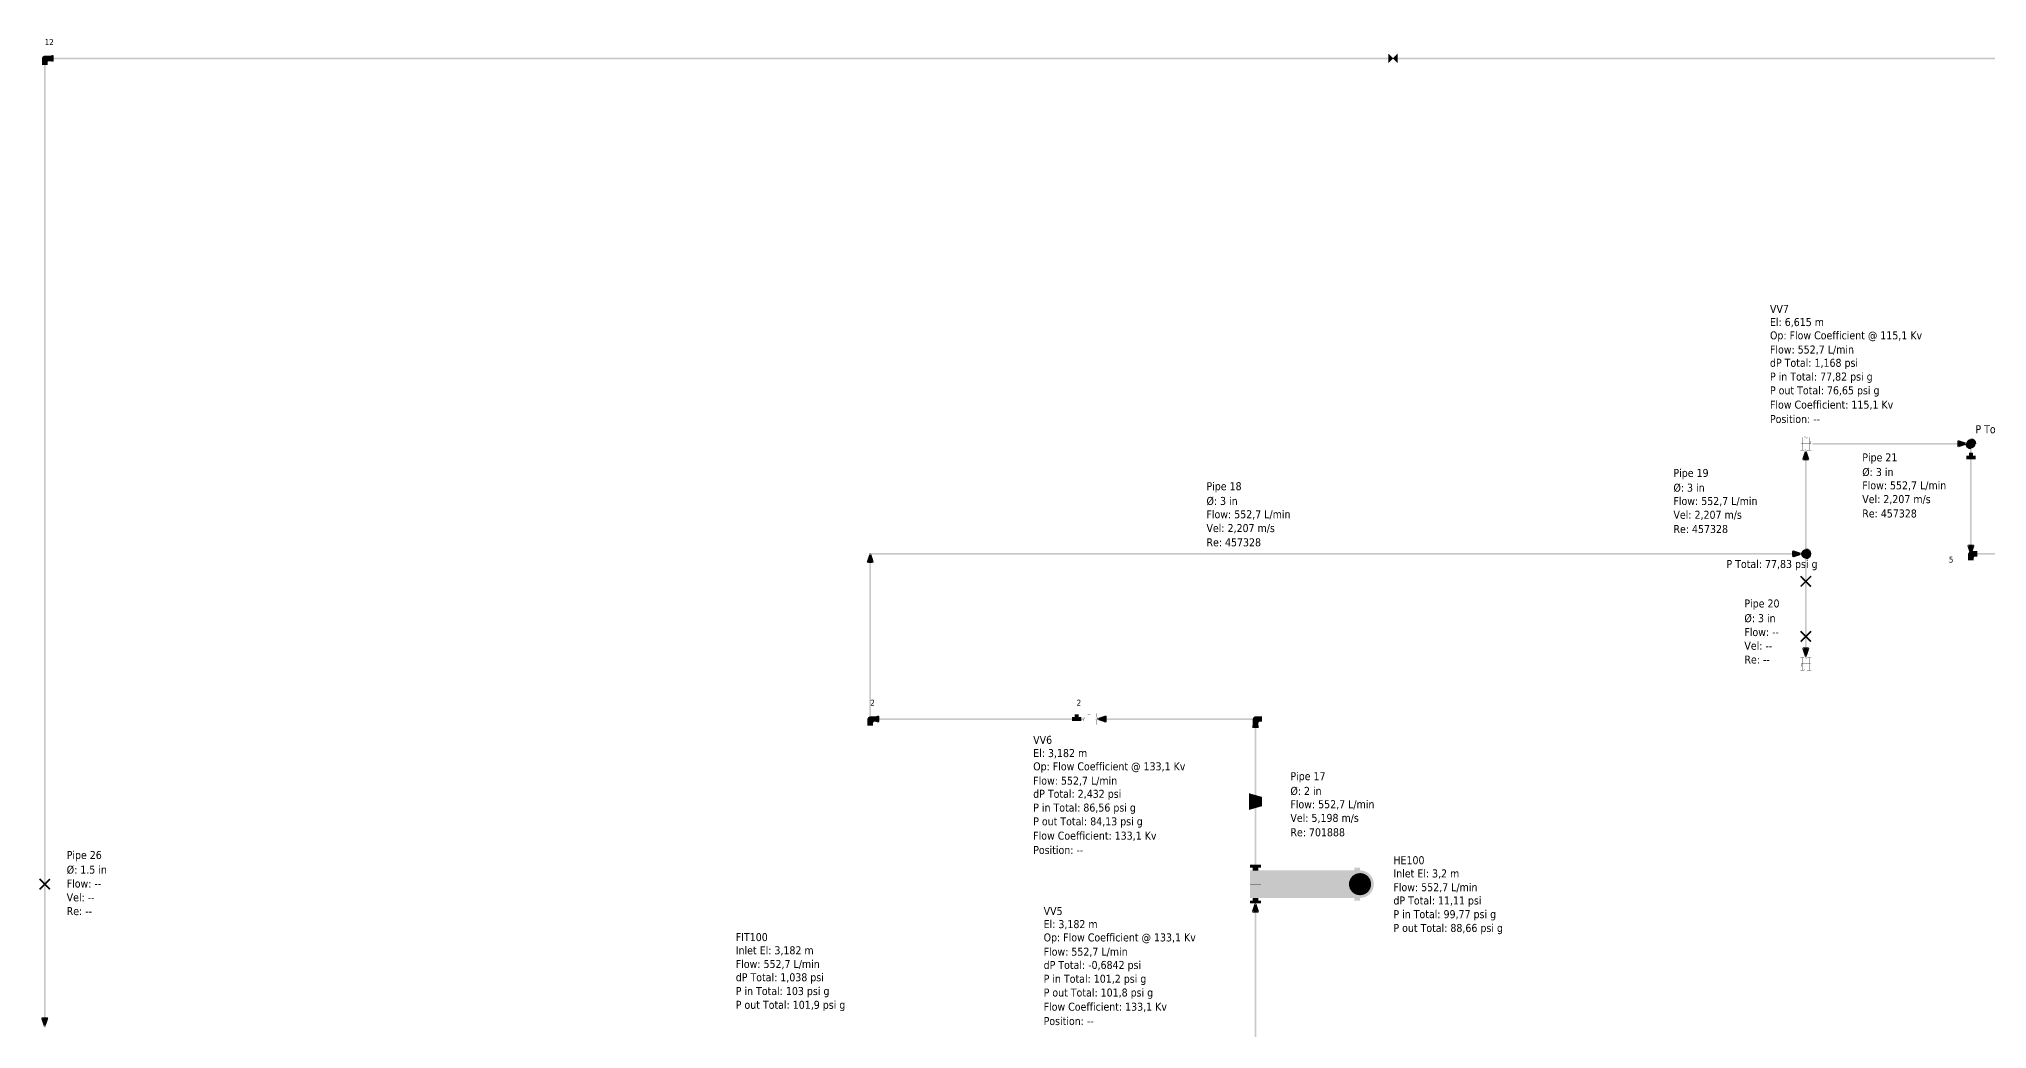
# Model space of a CAD drawing. Header units: inches. Extents: x 0.44 to 8.19, y 2.8 to 6.21.
# Drawn here: x 0.606 to 2.586, y 4.646 to 5.652 of the extents above; entities that cross this region are included whole.
import ezdxf

# ---------------------------------------------------------------- set-up
doc = ezdxf.new("R2010")
doc.units = ezdxf.units.IN
doc.header["$MEASUREMENT"] = 0
for name, color, linetype in [('PDF2_Geometry', 7, 'Continuous'), ('PDF2_Solid Fills', 7, 'Continuous'), ('PDF2_Text', 7, 'Continuous')]:
    doc.layers.add(name, color=color, linetype=linetype)
doc.styles.add('PDF Tahoma', font='tahoma.ttf')

msp = doc.modelspace()

# ---------------------------------------------------------------- hatches: boundary and pattern name
at = {"layer": 'PDF2_Solid Fills', "true_color": 0x808080, "transparency": 33554687}
h = msp.add_hatch(color=8, dxfattribs=at)
h.paths.add_polyline_path([(0.6091, 5.6255), (0.6091, 5.6321), (0.61, 5.634), (0.6101, 5.634), (0.6119, 5.6349), (0.6185, 5.6349), (0.6186, 5.6348), (0.6186, 5.6292), (0.6185, 5.6292), (0.6157, 5.6292), (0.6157, 5.6292), (0.6158, 5.6292), (0.6148, 5.6282), (0.6148, 5.6283), (0.6149, 5.6283), (0.6149, 5.6255), (0.6148, 5.6254), (0.6092, 5.6254)], flags=0)
h.paths.add_polyline_path([(0.6092, 5.6256), (0.6148, 5.6256), (0.6148, 5.6255), (0.6147, 5.6255), (0.6147, 5.6284), (0.6157, 5.6293), (0.6185, 5.6293), (0.6185, 5.6292), (0.6184, 5.6292), (0.6184, 5.6348), (0.6185, 5.6348), (0.6185, 5.6348), (0.612, 5.6348), (0.612, 5.6348), (0.612, 5.6348), (0.6101, 5.6338), (0.6101, 5.6339), (0.6102, 5.6338), (0.6093, 5.632), (0.6092, 5.6321), (0.6093, 5.6321), (0.6093, 5.6255), (0.6092, 5.6255)], flags=0)
at = {"layer": 'PDF2_Solid Fills', "true_color": 0xc0c0c0, "transparency": 33554687}
for points in [[(0.6092, 5.6255), (0.6092, 5.6321), (0.6101, 5.6339), (0.612, 5.6348), (0.6185, 5.6348), (0.6185, 5.6292), (0.6157, 5.6292), (0.6148, 5.6283), (0.6148, 5.6255)], [(1.9777, 5.6274), (1.9777, 5.6367), (1.987, 5.6274), (1.987, 5.6367)], [(2.5649, 5.2247), (2.5649, 5.2284), (2.5678, 5.2284), (2.5678, 5.2312), (2.5715, 5.2312), (2.5715, 5.2284), (2.5743, 5.2284), (2.5743, 5.2247)], [(2.5668, 5.1221), (2.5668, 5.1286), (2.5678, 5.1305), (2.5696, 5.1315), (2.5761, 5.1315), (2.5761, 5.1258), (2.5733, 5.1258), (2.5724, 5.1249), (2.5724, 5.1221)], [(1.4482, 4.9543), (1.4482, 4.9608), (1.4491, 4.9627), (1.451, 4.9637), (1.4575, 4.9637), (1.4575, 4.9581), (1.4547, 4.9581), (1.4538, 4.9571), (1.4538, 4.9543)], [(1.656, 4.959), (1.656, 4.9627), (1.6589, 4.9627), (1.6589, 4.9655), (1.6626, 4.9655), (1.6626, 4.9627), (1.6654, 4.9627), (1.6654, 4.959)], [(1.8397, 4.9543), (1.8397, 4.9608), (1.8406, 4.9627), (1.8425, 4.9637), (1.849, 4.9637), (1.849, 4.9581), (1.8462, 4.9581), (1.8453, 4.9571), (1.8453, 4.9543)], [(1.8359, 4.8853), (1.8359, 4.8685), (1.849, 4.8723), (1.849, 4.8816)]]:
    msp.add_hatch(color=9, dxfattribs=at).paths.add_polyline_path(points)
at = {"layer": 'PDF2_Solid Fills', "true_color": 0x808080, "transparency": 33554687}
for points in [[(3.3461, 5.6312), (0.6111, 5.6312), (0.6111, 5.6329), (3.347, 5.6329), (3.347, 5.6312)], [(0.6128, 5.6321), (0.6128, 4.6477), (0.6111, 4.6477), (0.6111, 5.6329), (0.6128, 5.6329)], [(2.4027, 5.124), (2.4027, 5.0234), (2.401, 5.0234), (2.401, 5.1248), (2.4027, 5.1248)], [(2.3981, 5.0232), (2.3962, 5.0232), (2.3962, 5.0234), (2.3982, 5.0234), (2.3982, 5.0232)], [(2.3981, 5.0101), (2.3962, 5.0101), (2.3962, 5.0103), (2.3982, 5.0103), (2.3982, 5.0101)], [(2.3971, 5.0169), (2.4066, 5.0169), (2.4066, 5.0167), (2.3971, 5.0167), (2.3971, 5.0169)], [(2.3973, 5.0168), (2.3973, 5.0139), (2.3971, 5.0139), (2.3971, 5.0169), (2.3973, 5.0169)], [(2.4, 5.0232), (2.398, 5.0232), (2.398, 5.0234), (2.4001, 5.0234), (2.4001, 5.0232)], [(2.3982, 5.0233), (2.3982, 5.0101), (2.398, 5.0101), (2.398, 5.0234), (2.3982, 5.0234)], [(2.3981, 5.0103), (2.4001, 5.0103), (2.4001, 5.0101), (2.398, 5.0101), (2.398, 5.0103)], [(2.4009, 5.0241), (2.4, 5.0232), (2.3998, 5.0233), (2.3999, 5.0233), (2.4008, 5.0243), (2.4009, 5.0244), (2.401, 5.0243)], [(2.3999, 5.0103), (2.4009, 5.0113), (2.401, 5.0112), (2.4, 5.0101), (2.3998, 5.0103)], [(2.4027, 5.0223), (2.4008, 5.0241), (2.4008, 5.0243), (2.4009, 5.0244), (2.4029, 5.0223), (2.4028, 5.0223)], [(2.4009, 5.0112), (2.4028, 5.0094), (2.4029, 5.0093), (2.4028, 5.0092), (2.4008, 5.0112), (2.4009, 5.0113)], [(2.4038, 5.0232), (2.4028, 5.0223), (2.4026, 5.0223), (2.4027, 5.0224), (2.4036, 5.0233), (2.4037, 5.0234), (2.4038, 5.0233)], [(2.4027, 5.0094), (2.4036, 5.0103), (2.4037, 5.0104), (2.4038, 5.0103), (2.4028, 5.0093), (2.4028, 5.0092), (2.4026, 5.0093)], [(2.4055, 5.0232), (2.4036, 5.0232), (2.4036, 5.0234), (2.4057, 5.0234), (2.4057, 5.0232)], [(2.4037, 5.0103), (2.4057, 5.0103), (2.4057, 5.0101), (2.4036, 5.0101), (2.4036, 5.0103)], [(2.4055, 5.0103), (2.4055, 5.0234), (2.4057, 5.0234), (2.4057, 5.0101), (2.4055, 5.0101)], [(2.4074, 5.0232), (2.4055, 5.0232), (2.4055, 5.0234), (2.4075, 5.0234), (2.4075, 5.0232)], [(2.4074, 5.0101), (2.4055, 5.0101), (2.4055, 5.0103), (2.4075, 5.0103), (2.4075, 5.0101)]]:
    msp.add_hatch(color=8, dxfattribs=at).paths.add_polyline_path(points)
h = msp.add_hatch(color=8, dxfattribs=at)
h.paths.add_polyline_path([(0.6201, 5.6284), (0.6117, 5.6312), (0.6117, 5.6328), (0.6201, 5.6356), (0.6212, 5.6348), (0.6212, 5.6292)], flags=0)
h.paths.add_polyline_path([(0.6195, 5.6292), (0.6195, 5.6348), (0.6203, 5.6348), (0.6206, 5.6341), (0.6123, 5.6312), (0.612, 5.6321), (0.6123, 5.6328), (0.6206, 5.63), (0.6203, 5.6292)], flags=0)
h = msp.add_hatch(color=8, dxfattribs=at)
h.paths.add_polyline_path([(1.9776, 5.6274), (1.9776, 5.6367), (1.9777, 5.6368), (1.987, 5.6274), (1.987, 5.6274), (1.9869, 5.6274), (1.9869, 5.6367), (1.987, 5.6367), (1.987, 5.6366), (1.9777, 5.6273)], flags=0)
h.paths.add_polyline_path([(1.9776, 5.6274), (1.9869, 5.6368), (1.9871, 5.6367), (1.9871, 5.6274), (1.9869, 5.6273), (1.9823, 5.632), (1.9776, 5.6366), (1.9777, 5.6367), (1.9777, 5.6367), (1.9777, 5.6274), (1.9777, 5.6274)], flags=0)
at = {"layer": 'PDF2_Solid Fills', "transparency": 33554687}
for color, points in [(256, [(2.3962, 5.2471), (2.3982, 5.2471), (2.3982, 5.247), (2.3962, 5.247), (2.3962, 5.2471)]), (256, [(2.4, 5.247), (2.398, 5.247), (2.398, 5.2471), (2.4001, 5.2471), (2.4001, 5.247)]), (256, [(2.3982, 5.247), (2.3982, 5.2339), (2.398, 5.2339), (2.398, 5.2471), (2.3982, 5.2471)]), (256, [(2.4009, 5.2479), (2.4, 5.2469), (2.3998, 5.247), (2.4008, 5.248), (2.4009, 5.2481), (2.401, 5.2479)]), (256, [(2.4027, 5.246), (2.4008, 5.2479), (2.4009, 5.2481), (2.4009, 5.248), (2.4028, 5.2462), (2.4029, 5.2461), (2.4028, 5.246)]), (256, [(2.4038, 5.247), (2.4028, 5.246), (2.4026, 5.2461), (2.4027, 5.2462), (2.4036, 5.2471), (2.4037, 5.2471), (2.4038, 5.247)]), (256, [(2.4055, 5.247), (2.4036, 5.247), (2.4036, 5.2471), (2.4057, 5.2471), (2.4057, 5.247)]), (256, [(2.4055, 5.234), (2.4055, 5.2471), (2.4057, 5.2471), (2.4057, 5.2339), (2.4055, 5.2339)]), (256, [(2.4055, 5.2471), (2.4075, 5.2471), (2.4075, 5.247), (2.4055, 5.247), (2.4055, 5.2471)]), (256, [(2.3962, 5.2341), (2.3982, 5.2341), (2.3982, 5.2339), (2.3962, 5.2339), (2.3962, 5.2341)]), (256, [(2.4065, 5.2404), (2.3971, 5.2404), (2.3971, 5.2406), (2.4066, 5.2406), (2.4066, 5.2404)]), (256, [(2.3981, 5.2341), (2.4001, 5.2341), (2.4001, 5.2339), (2.398, 5.2339), (2.398, 5.2341)]), (256, [(2.3999, 5.2341), (2.4009, 5.235), (2.401, 5.2349), (2.4, 5.2339), (2.4, 5.2338), (2.3998, 5.234)]), (256, [(2.4009, 5.235), (2.4028, 5.2331), (2.4029, 5.233), (2.4028, 5.2329), (2.4027, 5.233), (2.4008, 5.2349), (2.4008, 5.2349), (2.4009, 5.235)]), (256, [(2.4027, 5.2331), (2.4036, 5.2341), (2.4037, 5.2341), (2.4038, 5.234), (2.4038, 5.2339), (2.4028, 5.233), (2.4028, 5.2329), (2.4026, 5.233)]), (256, [(2.4037, 5.2341), (2.4057, 5.2341), (2.4057, 5.2339), (2.4036, 5.2339), (2.4036, 5.2341)]), (256, [(2.4055, 5.2341), (2.4075, 5.2341), (2.4075, 5.2339), (2.4055, 5.2339), (2.4055, 5.2341)]), (256, [(2.4064, 5.2405), (2.4064, 5.2434), (2.4066, 5.2434), (2.4066, 5.2404), (2.4064, 5.2404)]), (256, [(2.5743, 5.2405, 0.414079), (2.5696, 5.2452), (2.5696, 5.2452, 0.410712), (2.5649, 5.2405), (2.5649, 5.2405, 0.414053), (2.5696, 5.2358), (2.5696, 5.2358, 0.417412)]), (256, [(2.4065, 5.1286, 0.412965), (2.4018, 5.1333), (2.4018, 5.1333, 0.409596), (2.3971, 5.1286), (2.3971, 5.1286, 0.410695), (2.4018, 5.124), (2.4018, 5.124, 0.414061)]), (1, [(2.3977, 5.1059), (2.4024, 5.1012), (2.403, 5.1007), (2.4018, 5.0995), (2.4012, 5.1001), (2.3966, 5.1048), (2.396, 5.1053), (2.3971, 5.1065)]), (1, [(2.3966, 5.0966), (2.4012, 5.1012), (2.4018, 5.1018), (2.403, 5.1007), (2.3971, 5.0948), (2.396, 5.096)]), (1, [(2.4071, 5.1048), (2.4018, 5.0995), (2.4007, 5.1007), (2.4065, 5.1065), (2.4077, 5.1053)]), (1, [(2.4059, 5.0954), (2.4012, 5.1001), (2.4007, 5.1007), (2.4018, 5.1018), (2.4071, 5.0966), (2.4077, 5.096), (2.4065, 5.0948)]), (1, [(2.3977, 5.05), (2.4024, 5.0453), (2.403, 5.0448), (2.4018, 5.0436), (2.4012, 5.0442), (2.3966, 5.0488), (2.396, 5.0494), (2.3971, 5.0506)]), (1, [(2.4071, 5.0488), (2.4018, 5.0436), (2.4007, 5.0448), (2.4065, 5.0506), (2.4077, 5.0494)]), (1, [(2.3966, 5.0407), (2.4018, 5.0459), (2.403, 5.0448), (2.3971, 5.0389), (2.396, 5.0401)]), (1, [(2.4059, 5.0395), (2.4012, 5.0442), (2.4007, 5.0448), (2.4018, 5.0459), (2.4024, 5.0453), (2.4071, 5.0407), (2.4077, 5.0401), (2.4065, 5.0389)]), (256, [(1.6692, 4.9617), (1.6673, 4.9598), (1.6672, 4.9598), (1.6671, 4.9599), (1.6672, 4.96), (1.6691, 4.9618), (1.6691, 4.9619), (1.6692, 4.9618)]), (256, [(1.6673, 4.96), (1.6683, 4.959), (1.6682, 4.9589), (1.6681, 4.9589), (1.6672, 4.9598), (1.6671, 4.9599), (1.6672, 4.96)]), (256, [(1.6682, 4.9628), (1.6692, 4.9618), (1.6692, 4.9618), (1.6691, 4.9616), (1.6681, 4.9626), (1.668, 4.9627), (1.6682, 4.9628)]), (256, [(1.6681, 4.9646), (1.6681, 4.9665), (1.6682, 4.9665), (1.6682, 4.9645), (1.6681, 4.9645)]), (256, [(1.6812, 4.9645), (1.6681, 4.9645), (1.6681, 4.9646), (1.6813, 4.9646), (1.6813, 4.9645)]), (256, [(1.6682, 4.9646), (1.6682, 4.9626), (1.6681, 4.9626), (1.6681, 4.9646), (1.6682, 4.9646)]), (256, [(1.6682, 4.959), (1.6682, 4.957), (1.6681, 4.957), (1.6681, 4.959), (1.6682, 4.959)]), (256, [(1.6682, 4.9572), (1.6813, 4.9572), (1.6813, 4.957), (1.6681, 4.957), (1.6681, 4.9572)]), (256, [(1.6681, 4.9552), (1.6681, 4.9572), (1.6682, 4.9572), (1.6682, 4.9552), (1.6681, 4.9552)]), (256, [(1.6747, 4.9654), (1.6718, 4.9654), (1.6718, 4.9656), (1.6748, 4.9656), (1.6748, 4.9654)]), (256, [(1.6748, 4.9655), (1.6748, 4.9561), (1.6746, 4.9561), (1.6746, 4.9656), (1.6748, 4.9656)]), (256, [(1.6802, 4.96), (1.6821, 4.9619), (1.6823, 4.9618), (1.6822, 4.9617), (1.6803, 4.9598), (1.6802, 4.9599)]), (256, [(1.6812, 4.9589), (1.6802, 4.9599), (1.6803, 4.96), (1.6813, 4.959), (1.6812, 4.9589)]), (256, [(1.6821, 4.9617), (1.6811, 4.9627), (1.6812, 4.9628), (1.6813, 4.9628), (1.6822, 4.9618), (1.6823, 4.9618), (1.6821, 4.9616)]), (256, [(1.6812, 4.9646), (1.6812, 4.9665), (1.6813, 4.9665), (1.6813, 4.9645), (1.6812, 4.9645)]), (256, [(1.6812, 4.9627), (1.6812, 4.9646), (1.6813, 4.9646), (1.6813, 4.9626), (1.6812, 4.9626)]), (256, [(1.6812, 4.9571), (1.6812, 4.959), (1.6813, 4.959), (1.6813, 4.957), (1.6812, 4.957)]), (256, [(1.6812, 4.9552), (1.6812, 4.9572), (1.6813, 4.9572), (1.6813, 4.9552), (1.6812, 4.9552)]), (1, [(1.8425, 4.96), (1.6897, 4.96), (1.6897, 4.9616), (1.8433, 4.9616), (1.8433, 4.96)]), (1, [(1.8416, 4.8126), (1.8416, 4.9533), (1.8433, 4.9533), (1.8433, 4.8118), (1.8416, 4.8118)]), (1, [(0.6079, 4.7983), (0.6126, 4.7936), (0.6131, 4.793), (0.612, 4.7919), (0.6114, 4.7924), (0.6061, 4.7977), (0.6073, 4.7989)]), (1, [(0.6067, 4.789), (0.612, 4.7942), (0.6131, 4.793), (0.6126, 4.7924), (0.6079, 4.7878), (0.6073, 4.7872), (0.6061, 4.7884)]), (1, [(0.6172, 4.7971), (0.6126, 4.7924), (0.612, 4.7919), (0.6108, 4.793), (0.6166, 4.7989), (0.6178, 4.7977)]), (1, [(0.616, 4.7878), (0.6108, 4.793), (0.612, 4.7942), (0.6126, 4.7936), (0.6172, 4.789), (0.6178, 4.7884), (0.6166, 4.7872)]), (256, [(1.8369, 4.7931), (1.8481, 4.7931), (1.8481, 4.793), (1.8368, 4.793), (1.8368, 4.7931)]), (256, [(1.9431, 4.8098), (1.9488, 4.8098), (1.9488, 4.7763), (1.9431, 4.7763)]), (1, [(1.8416, 4.6252), (1.8416, 4.7659), (1.8433, 4.7659), (1.8433, 4.6244), (1.8416, 4.6244)])]:
    msp.add_hatch(color=color, dxfattribs=at).paths.add_polyline_path(points)
h = msp.add_hatch(color=256, dxfattribs=at)
h.paths.add_polyline_path([(2.3982, 5.2249), (2.401, 5.2333), (2.4026, 5.2333), (2.4054, 5.2249), (2.4046, 5.2238), (2.399, 5.2238)], flags=0)
h.paths.add_polyline_path([(2.399, 5.2255), (2.4046, 5.2255), (2.4046, 5.2247), (2.4038, 5.2244), (2.401, 5.2328), (2.4018, 5.233), (2.4026, 5.2328), (2.3998, 5.2244), (2.399, 5.2247)], flags=0)
at = {"layer": 'PDF2_Solid Fills', "true_color": 0x6e00ff, "transparency": 33554687}
for points in [[(2.4093, 5.2413), (2.5574, 5.2413), (2.5574, 5.2397), (2.4084, 5.2397), (2.4084, 5.2413)], [(2.5705, 5.2358), (2.5705, 5.1362), (2.5688, 5.1362), (2.5688, 5.2367), (2.5705, 5.2367)], [(2.401, 5.1333), (2.401, 5.2255), (2.4027, 5.2255), (2.4027, 5.1325), (2.401, 5.1325)], [(1.451, 5.1294), (2.3896, 5.1294), (2.3896, 5.1278), (1.4501, 5.1278), (1.4501, 5.1294)], [(2.5696, 5.1294), (2.7299, 5.1294), (2.7299, 5.1278), (2.5688, 5.1278), (2.5688, 5.1294)], [(1.4501, 4.9608), (1.4501, 5.1211), (1.4518, 5.1211), (1.4518, 4.96), (1.4501, 4.96)], [(1.6672, 4.96), (1.4585, 4.96), (1.4585, 4.9616), (1.6681, 4.9616), (1.6681, 4.96)]]:
    msp.add_hatch(color=190, dxfattribs=at).paths.add_polyline_path(points)
at = {"layer": 'PDF2_Solid Fills', "transparency": 33554687}
h = msp.add_hatch(color=256, dxfattribs=at)
h.paths.add_polyline_path([(2.5569, 5.2441), (2.5652, 5.2413), (2.5652, 5.2397), (2.5569, 5.2369), (2.5557, 5.2377), (2.5557, 5.2433)], flags=0)
h.paths.add_polyline_path([(2.5574, 5.2433), (2.5574, 5.2377), (2.5566, 5.2377), (2.5563, 5.2385), (2.5647, 5.2413), (2.5649, 5.2405), (2.5647, 5.2397), (2.5563, 5.2425), (2.5566, 5.2433)], flags=0)
h = msp.add_hatch(color=256, dxfattribs=at)
h.paths.add_polyline_path([(2.5742, 5.2405, 0.416427), (2.5696, 5.2451)], flags=0)
h.paths.add_polyline_path([(2.5696, 5.2451, 0.420088), (2.5651, 5.2405)], flags=0)
h.paths.add_polyline_path([(2.5651, 5.2405, 0.419592), (2.5696, 5.2359)], flags=0)
h.paths.add_polyline_path([(2.5696, 5.2359, 0.415917), (2.5742, 5.2405)], flags=0)
h.paths.add_polyline_path([(2.5696, 5.2357, 0.408907), (2.5744, 5.2405)], flags=0)
h.paths.add_polyline_path([(2.5696, 5.2452, 0.414692), (2.5649, 5.2405)], flags=0)
at = {"layer": 'PDF2_Solid Fills', "true_color": 0x6e00ff, "transparency": 33554687}
h = msp.add_hatch(color=190, dxfattribs=at)
h.paths.add_polyline_path([(2.5649, 5.2247), (2.5649, 5.2284), (2.5649, 5.2285), (2.5678, 5.2285), (2.5678, 5.2284), (2.5677, 5.2284), (2.5677, 5.2312), (2.5678, 5.2313), (2.5715, 5.2313), (2.5716, 5.2312), (2.5716, 5.2284), (2.5715, 5.2284), (2.5715, 5.2285), (2.5743, 5.2285), (2.5744, 5.2284), (2.5744, 5.2247), (2.5743, 5.2246), (2.5649, 5.2246)], flags=0)
h.paths.add_polyline_path([(2.5649, 5.2247), (2.5743, 5.2247), (2.5743, 5.2247), (2.5742, 5.2247), (2.5742, 5.2284), (2.5743, 5.2284), (2.5743, 5.2283), (2.5715, 5.2283), (2.5714, 5.2284), (2.5714, 5.2312), (2.5715, 5.2312), (2.5715, 5.2311), (2.5678, 5.2311), (2.5678, 5.2312), (2.5678, 5.2312), (2.5678, 5.2284), (2.5678, 5.2283), (2.5649, 5.2283), (2.5649, 5.2284), (2.5651, 5.2284), (2.5651, 5.2247), (2.5649, 5.2247)], flags=0)
at = {"layer": 'PDF2_Solid Fills', "transparency": 33554687}
h = msp.add_hatch(color=256, dxfattribs=at)
h.paths.add_polyline_path([(1.4474, 5.1205), (1.4502, 5.1289), (1.4518, 5.1289), (1.4545, 5.1205), (1.4538, 5.1194), (1.4482, 5.1194)], flags=0)
h.paths.add_polyline_path([(1.4482, 5.1211), (1.4538, 5.1211), (1.4538, 5.1202), (1.453, 5.12), (1.4502, 5.1284), (1.451, 5.1286), (1.4518, 5.1284), (1.4489, 5.12), (1.4482, 5.1202)], flags=0)
h = msp.add_hatch(color=256, dxfattribs=at)
h.paths.add_polyline_path([(2.3891, 5.1322), (2.3974, 5.1294), (2.3974, 5.1278), (2.3891, 5.1251), (2.3879, 5.1258), (2.3879, 5.1315)], flags=0)
h.paths.add_polyline_path([(2.3896, 5.1315), (2.3896, 5.1258), (2.3888, 5.1258), (2.3885, 5.1266), (2.3969, 5.1294), (2.3971, 5.1286), (2.3969, 5.1278), (2.3885, 5.1306), (2.3888, 5.1315)], flags=0)
h = msp.add_hatch(color=256, dxfattribs=at)
h.paths.add_polyline_path([(2.4064, 5.1286, 0.415926), (2.4018, 5.1332)], flags=0)
h.paths.add_polyline_path([(2.4018, 5.1332, 0.415033), (2.3973, 5.1286)], flags=0)
h.paths.add_polyline_path([(2.3973, 5.1286, 0.416162), (2.4018, 5.1241)], flags=0)
h.paths.add_polyline_path([(2.4018, 5.1241, 0.41705), (2.4064, 5.1286)], flags=0)
h.paths.add_polyline_path([(2.3971, 5.1286, 0.414685), (2.4018, 5.1239)], flags=0)
h.paths.add_polyline_path([(2.4018, 5.1334, 0.413599), (2.3971, 5.1286)], flags=0)
h = msp.add_hatch(color=256, dxfattribs=at)
h.paths.add_polyline_path([(2.5732, 5.1368), (2.5704, 5.1284), (2.5688, 5.1284), (2.566, 5.1368), (2.5668, 5.1379), (2.5724, 5.1379)], flags=0)
h.paths.add_polyline_path([(2.5724, 5.1362), (2.5668, 5.1362), (2.5668, 5.137), (2.5676, 5.1373), (2.5704, 5.1289), (2.5696, 5.1286), (2.5688, 5.1289), (2.5716, 5.1373), (2.5724, 5.137)], flags=0)
at = {"layer": 'PDF2_Solid Fills', "true_color": 0x6e00ff, "transparency": 33554687}
h = msp.add_hatch(color=190, dxfattribs=at)
h.paths.add_polyline_path([(2.5667, 5.1221), (2.5667, 5.1287), (2.5677, 5.1305), (2.5677, 5.1306), (2.5696, 5.1315), (2.5762, 5.1315), (2.5762, 5.1315), (2.5762, 5.1259), (2.5762, 5.1258), (2.5733, 5.1258), (2.5733, 5.1259), (2.5734, 5.1258), (2.5725, 5.1248), (2.5724, 5.1249), (2.5725, 5.1249), (2.5725, 5.1221), (2.5724, 5.122), (2.5668, 5.122)], flags=0)
h.paths.add_polyline_path([(2.5668, 5.1222), (2.5724, 5.1222), (2.5724, 5.1221), (2.5723, 5.1221), (2.5723, 5.1249), (2.5724, 5.1249), (2.5733, 5.1259), (2.5761, 5.1259), (2.5761, 5.1258), (2.5761, 5.1258), (2.5761, 5.1315), (2.5761, 5.1315), (2.5761, 5.1313), (2.5696, 5.1313), (2.5696, 5.1315), (2.5697, 5.1313), (2.5678, 5.1304), (2.5678, 5.1305), (2.5678, 5.1305), (2.5669, 5.1286), (2.5668, 5.1286), (2.5669, 5.1286), (2.5669, 5.1221), (2.5668, 5.1221)], flags=0)
at = {"layer": 'PDF2_Solid Fills', "true_color": 0x808080, "transparency": 33554687}
h = msp.add_hatch(color=8, dxfattribs=at)
h.paths.add_polyline_path([(2.4054, 5.0323), (2.4026, 5.024), (2.401, 5.024), (2.3982, 5.0323), (2.399, 5.0335), (2.4046, 5.0335)], flags=0)
h.paths.add_polyline_path([(2.4046, 5.0318), (2.399, 5.0318), (2.399, 5.0326), (2.3998, 5.0329), (2.4026, 5.0245), (2.4018, 5.0243), (2.401, 5.0245), (2.4038, 5.0329), (2.4046, 5.0326)], flags=0)
at = {"layer": 'PDF2_Solid Fills', "true_color": 0x6e00ff, "transparency": 33554687}
h = msp.add_hatch(color=190, dxfattribs=at)
h.paths.add_polyline_path([(1.4481, 4.9543), (1.4481, 4.9609), (1.449, 4.9627), (1.4491, 4.9628), (1.4509, 4.9637), (1.4575, 4.9637), (1.4576, 4.9637), (1.4576, 4.9581), (1.4575, 4.958), (1.4547, 4.958), (1.4547, 4.9581), (1.4547, 4.958), (1.4538, 4.957), (1.4538, 4.9571), (1.4538, 4.9571), (1.4538, 4.9543), (1.4538, 4.9542), (1.4482, 4.9542)], flags=0)
h.paths.add_polyline_path([(1.4482, 4.9544), (1.4538, 4.9544), (1.4538, 4.9543), (1.4537, 4.9543), (1.4537, 4.9571), (1.4537, 4.9571), (1.4546, 4.9581), (1.4575, 4.9581), (1.4575, 4.9581), (1.4574, 4.9581), (1.4574, 4.9637), (1.4575, 4.9637), (1.4575, 4.9635), (1.451, 4.9635), (1.451, 4.9637), (1.451, 4.9635), (1.4491, 4.9626), (1.4491, 4.9627), (1.4492, 4.9627), (1.4482, 4.9608), (1.4482, 4.9608), (1.4482, 4.9608), (1.4482, 4.9543), (1.4482, 4.9543)], flags=0)
at = {"layer": 'PDF2_Solid Fills', "transparency": 33554687}
h = msp.add_hatch(color=256, dxfattribs=at)
h.paths.add_polyline_path([(1.4591, 4.9572), (1.4507, 4.9601), (1.4507, 4.9616), (1.4591, 4.9644), (1.4602, 4.9637), (1.4602, 4.9581)], flags=0)
h.paths.add_polyline_path([(1.4585, 4.9581), (1.4585, 4.9637), (1.4594, 4.9637), (1.4596, 4.9628), (1.4512, 4.9601), (1.451, 4.9608), (1.4512, 4.9616), (1.4596, 4.9588), (1.4594, 4.9581)], flags=0)
at = {"layer": 'PDF2_Solid Fills', "true_color": 0x6e00ff, "transparency": 33554687}
h = msp.add_hatch(color=190, dxfattribs=at)
h.paths.add_polyline_path([(1.656, 4.959), (1.656, 4.9627), (1.656, 4.9628), (1.6589, 4.9628), (1.6589, 4.9627), (1.6587, 4.9627), (1.6587, 4.9655), (1.6589, 4.9656), (1.6626, 4.9656), (1.6627, 4.9655), (1.6627, 4.9627), (1.6626, 4.9627), (1.6626, 4.9628), (1.6654, 4.9628), (1.6655, 4.9627), (1.6655, 4.959), (1.6654, 4.9589), (1.656, 4.9589)], flags=0)
h.paths.add_polyline_path([(1.656, 4.959), (1.6654, 4.959), (1.6654, 4.959), (1.6653, 4.959), (1.6653, 4.9627), (1.6654, 4.9627), (1.6654, 4.9626), (1.6626, 4.9626), (1.6625, 4.9627), (1.6625, 4.9655), (1.6626, 4.9655), (1.6626, 4.9654), (1.6589, 4.9654), (1.6589, 4.9655), (1.6589, 4.9655), (1.6589, 4.9627), (1.6589, 4.9626), (1.656, 4.9626), (1.656, 4.9627), (1.6561, 4.9627), (1.6561, 4.959), (1.656, 4.959)], flags=0)
at = {"layer": 'PDF2_Solid Fills', "transparency": 33554687}
h = msp.add_hatch(color=256, dxfattribs=at)
h.paths.add_polyline_path([(1.6903, 4.9572), (1.6819, 4.9601), (1.6819, 4.9616), (1.6903, 4.9644), (1.6913, 4.9637), (1.6913, 4.9581)], flags=0)
h.paths.add_polyline_path([(1.6897, 4.9581), (1.6897, 4.9637), (1.6905, 4.9637), (1.6908, 4.9628), (1.6824, 4.9601), (1.6821, 4.9608), (1.6824, 4.9616), (1.6908, 4.9588), (1.6905, 4.9581)], flags=0)
h = msp.add_hatch(color=256, dxfattribs=at)
h.paths.add_polyline_path([(1.8389, 4.9527), (1.8417, 4.9611), (1.8433, 4.9611), (1.8461, 4.9527), (1.8453, 4.9516), (1.8397, 4.9516)], flags=0)
h.paths.add_polyline_path([(1.8397, 4.9533), (1.8453, 4.9533), (1.8453, 4.9524), (1.8445, 4.9522), (1.8417, 4.9606), (1.8425, 4.9608), (1.8433, 4.9606), (1.8405, 4.9522), (1.8397, 4.9524)], flags=0)
h = msp.add_hatch(color=1, dxfattribs=at)
h.paths.add_polyline_path([(1.8396, 4.9543), (1.8396, 4.9609), (1.8406, 4.9627), (1.8406, 4.9628), (1.8424, 4.9637), (1.849, 4.9637), (1.8491, 4.9637), (1.8491, 4.9581), (1.849, 4.958), (1.8462, 4.958), (1.8462, 4.9581), (1.8463, 4.958), (1.8454, 4.957), (1.8453, 4.9571), (1.8454, 4.9571), (1.8454, 4.9543), (1.8453, 4.9542), (1.8397, 4.9542)], flags=0)
h.paths.add_polyline_path([(1.8397, 4.9544), (1.8453, 4.9544), (1.8453, 4.9543), (1.8452, 4.9543), (1.8452, 4.9571), (1.8461, 4.9581), (1.849, 4.9581), (1.849, 4.9581), (1.849, 4.9581), (1.849, 4.9637), (1.849, 4.9637), (1.849, 4.9635), (1.8425, 4.9635), (1.8425, 4.9637), (1.8425, 4.9635), (1.8407, 4.9626), (1.8406, 4.9627), (1.8407, 4.9627), (1.8398, 4.9608), (1.8397, 4.9608), (1.8398, 4.9608), (1.8398, 4.9543), (1.8397, 4.9543)], flags=0)
h = msp.add_hatch(color=1, dxfattribs=at)
h.paths.add_polyline_path([(1.836, 4.8853), (1.836, 4.8685), (1.8359, 4.8685), (1.8359, 4.8687), (1.849, 4.8723), (1.849, 4.8723), (1.849, 4.8723), (1.849, 4.8816), (1.849, 4.8816), (1.849, 4.8815), (1.8359, 4.8853), (1.8359, 4.8853)], flags=0)
h.paths.add_polyline_path([(1.836, 4.8854), (1.849, 4.8817), (1.8491, 4.8816), (1.8491, 4.8723), (1.849, 4.8722), (1.836, 4.8685), (1.8359, 4.8685), (1.8359, 4.8853)], flags=0)
h = msp.add_hatch(color=256, dxfattribs=at)
h.paths.add_polyline_path([(1.8396, 4.807), (1.8396, 4.8098), (1.8397, 4.8098), (1.8397, 4.8097), (1.8369, 4.8097), (1.8368, 4.8098), (1.8368, 4.8126), (1.8369, 4.8127), (1.8481, 4.8127), (1.8481, 4.8126), (1.8481, 4.8098), (1.8481, 4.8097), (1.8453, 4.8097), (1.8453, 4.8098), (1.8454, 4.8098), (1.8454, 4.807), (1.8453, 4.8069), (1.8397, 4.8069)], flags=0)
h.paths.add_polyline_path([(1.8397, 4.8071), (1.8453, 4.8071), (1.8453, 4.807), (1.8452, 4.807), (1.8452, 4.8098), (1.8453, 4.8099), (1.8481, 4.8099), (1.8481, 4.8098), (1.848, 4.8098), (1.848, 4.8126), (1.8481, 4.8126), (1.8481, 4.8126), (1.8369, 4.8126), (1.8369, 4.8126), (1.837, 4.8126), (1.837, 4.8098), (1.8369, 4.8098), (1.8369, 4.8099), (1.8397, 4.8099), (1.8398, 4.8098), (1.8398, 4.807), (1.8397, 4.807)], flags=0)
at = {"layer": 'PDF2_Solid Fills', "true_color": 0x404040, "transparency": 33554687}
for points in [[(1.8397, 4.807), (1.8397, 4.8098), (1.8369, 4.8098), (1.8369, 4.8126), (1.8481, 4.8126), (1.8481, 4.8098), (1.8453, 4.8098), (1.8453, 4.807)], [(1.8397, 4.7791), (1.8397, 4.7763), (1.8369, 4.7763), (1.8369, 4.7734), (1.8481, 4.7734), (1.8481, 4.7763), (1.8453, 4.7763), (1.8453, 4.7791)]]:
    msp.add_hatch(color=250, dxfattribs=at).paths.add_polyline_path(points)
at = {"layer": 'PDF2_Solid Fills', "transparency": 33554687}
h = msp.add_hatch(color=256, dxfattribs=at)
h.paths.add_polyline_path([(1.8481, 4.8069), (1.8369, 4.8069), (1.8369, 4.807), (1.837, 4.807), (1.837, 4.7791), (1.8369, 4.7791), (1.8369, 4.7791), (1.8481, 4.7791), (1.8481, 4.7791), (1.848, 4.7791), (1.848, 4.807), (1.8481, 4.807)], flags=0)
h.paths.add_polyline_path([(1.8481, 4.807), (1.8481, 4.7791), (1.8481, 4.779), (1.8369, 4.779), (1.8368, 4.7791), (1.8368, 4.807), (1.8369, 4.8071), (1.8481, 4.8071)], flags=0)
at = {"layer": 'PDF2_Solid Fills', "true_color": 0x0080ff, "transparency": 33554687}
for points in [[(1.8369, 4.807), (1.8481, 4.807), (1.8481, 4.7791), (1.8369, 4.7791)], [(1.8481, 4.8042), (1.9431, 4.8042), (1.9431, 4.8014), (1.8481, 4.8014)], [(1.8481, 4.7986), (1.9431, 4.7986), (1.9431, 4.7958), (1.8481, 4.7958)], [(1.96, 4.793, 0.413455), (1.9488, 4.8042), (1.9488, 4.8042, 0.414076), (1.9376, 4.793), (1.9376, 4.793, 0.414281), (1.9488, 4.7818), (1.9488, 4.7818, 0.413659)], [(1.8481, 4.7903), (1.9431, 4.7903), (1.9431, 4.7874), (1.8481, 4.7874)], [(1.8481, 4.7847), (1.9431, 4.7847), (1.9431, 4.7818), (1.8481, 4.7818)]]:
    msp.add_hatch(color=150, dxfattribs=at).paths.add_polyline_path(points)
at = {"layer": 'PDF2_Solid Fills', "transparency": 33554687}
h = msp.add_hatch(color=256, dxfattribs=at)
h.paths.add_polyline_path([(1.8425, 4.8071), (1.9488, 4.8071), (1.9488, 4.807), (1.9488, 4.7791), (1.9488, 4.779), (1.8425, 4.779), (1.8424, 4.7791), (1.8424, 4.807)], flags=0)
h.paths.add_polyline_path([(1.8426, 4.807), (1.8426, 4.7791), (1.8425, 4.7791), (1.8425, 4.7791), (1.9488, 4.7791), (1.9488, 4.7791), (1.9487, 4.7791), (1.9487, 4.807), (1.9488, 4.807), (1.9488, 4.8069), (1.8425, 4.8069), (1.8425, 4.807)], flags=0)
at = {"layer": 'PDF2_Solid Fills', "true_color": 0x00c000, "transparency": 33554687}
for points in [[(1.8425, 4.807), (1.9488, 4.807), (1.9488, 4.7791), (1.8425, 4.7791)], [(1.9627, 4.793, 0.415095), (1.9488, 4.807), (1.9488, 4.807, 0.415591), (1.9348, 4.793), (1.9348, 4.793, 0.415087), (1.9488, 4.7791), (1.9488, 4.7791, 0.414593)], [(1.9571, 4.793, 0.415694), (1.9488, 4.8014), (1.9488, 4.8014, 0.4159), (1.9404, 4.793), (1.9404, 4.793, 0.414453), (1.9488, 4.7847), (1.9488, 4.7847, 0.414252)], [(1.9516, 4.793, 0.414989), (1.9488, 4.7958), (1.9488, 4.7958, 0.417479), (1.946, 4.793), (1.946, 4.793, 0.414946), (1.9488, 4.7903), (1.9488, 4.7903, 0.412495)]]:
    msp.add_hatch(color=92, dxfattribs=at).paths.add_polyline_path(points)
at = {"layer": 'PDF2_Solid Fills', "transparency": 33554687}
h = msp.add_hatch(color=256, dxfattribs=at)
h.paths.add_polyline_path([(1.8481, 4.8015), (1.9431, 4.8015), (1.9431, 4.8014), (1.9431, 4.8014), (1.9431, 4.8042), (1.9431, 4.8042), (1.9431, 4.8041), (1.8481, 4.8041), (1.8481, 4.8042), (1.8481, 4.8042), (1.8481, 4.8014), (1.8481, 4.8014)], flags=0)
h.paths.add_polyline_path([(1.848, 4.8014), (1.848, 4.8042), (1.8481, 4.8043), (1.9431, 4.8043), (1.9433, 4.8042), (1.9433, 4.8014), (1.9431, 4.8013), (1.8481, 4.8013)], flags=0)
h = msp.add_hatch(color=256, dxfattribs=at)
h.paths.add_polyline_path([(1.9431, 4.7986), (1.8481, 4.7986), (1.8481, 4.7986), (1.8481, 4.7986), (1.8481, 4.7958), (1.8481, 4.7958), (1.8481, 4.7959), (1.9431, 4.7959), (1.9431, 4.7958), (1.9431, 4.7958), (1.9431, 4.7986), (1.9431, 4.7986)], flags=0)
h.paths.add_polyline_path([(1.9433, 4.7986), (1.9433, 4.7958), (1.9431, 4.7957), (1.8481, 4.7957), (1.848, 4.7958), (1.848, 4.7986), (1.8481, 4.7987), (1.9431, 4.7987)], flags=0)
h = msp.add_hatch(color=256, dxfattribs=at)
h.paths.add_polyline_path([(1.9627, 4.793, 0.414386), (1.9488, 4.8069)], flags=0)
h.paths.add_polyline_path([(1.9488, 4.8069, 0.414885), (1.9348, 4.793)], flags=0)
h.paths.add_polyline_path([(1.9348, 4.793, 0.413753), (1.9488, 4.7791)], flags=0)
h.paths.add_polyline_path([(1.9488, 4.7791, 0.413252), (1.9627, 4.793)], flags=0)
h.paths.add_polyline_path([(1.9488, 4.779, 0.414277), (1.9628, 4.793)], flags=0)
h.paths.add_polyline_path([(1.9347, 4.793, 0.413293), (1.9488, 4.779)], flags=0)
h.paths.add_polyline_path([(1.9488, 4.8071, 0.412317), (1.9347, 4.793)], flags=0)
h.paths.add_polyline_path([(1.9628, 4.793, 0.413298), (1.9488, 4.8071)], flags=0)
h = msp.add_hatch(color=256, dxfattribs=at)
h.paths.add_polyline_path([(1.9598, 4.793, 0.41656), (1.9488, 4.8041)], flags=0)
h.paths.add_polyline_path([(1.9488, 4.8041, 0.417182), (1.9377, 4.793)], flags=0)
h.paths.add_polyline_path([(1.9377, 4.793, 0.41655), (1.9488, 4.782)], flags=0)
h.paths.add_polyline_path([(1.9488, 4.782, 0.41593), (1.9598, 4.793)], flags=0)
h.paths.add_polyline_path([(1.9488, 4.7818, 0.413467), (1.96, 4.793)], flags=0)
h.paths.add_polyline_path([(1.9375, 4.793, 0.414085), (1.9488, 4.7818)], flags=0)
h.paths.add_polyline_path([(1.9488, 4.8043, 0.414712), (1.9375, 4.793)], flags=0)
h.paths.add_polyline_path([(1.96, 4.793, 0.414092), (1.9488, 4.8043)], flags=0)
h = msp.add_hatch(color=256, dxfattribs=at)
h.paths.add_polyline_path([(1.9571, 4.793, 0.414855), (1.9488, 4.8013)], flags=0)
h.paths.add_polyline_path([(1.9488, 4.8013, 0.415685), (1.9404, 4.793)], flags=0)
h.paths.add_polyline_path([(1.9404, 4.793, 0.415348), (1.9488, 4.7847)], flags=0)
h.paths.add_polyline_path([(1.9488, 4.7847, 0.414515), (1.9571, 4.793)], flags=0)
h.paths.add_polyline_path([(1.9488, 4.7846, 0.413118), (1.9572, 4.793)], flags=0)
h.paths.add_polyline_path([(1.9403, 4.793, 0.411489), (1.9488, 4.7846)], flags=0)
h.paths.add_polyline_path([(1.9488, 4.8015, 0.411816), (1.9403, 4.793)], flags=0)
h.paths.add_polyline_path([(1.9572, 4.793, 0.413448), (1.9488, 4.8015)], flags=0)
h = msp.add_hatch(color=256, dxfattribs=at)
h.paths.add_polyline_path([(1.9433, 4.8098), (1.9433, 4.7763), (1.9431, 4.7763), (1.9431, 4.7764), (1.9488, 4.7764), (1.9488, 4.7763), (1.9487, 4.7763), (1.9487, 4.8098), (1.9488, 4.8098), (1.9488, 4.8097), (1.9431, 4.8097), (1.9431, 4.8098)], flags=0)
h.paths.add_polyline_path([(1.9431, 4.8099), (1.9488, 4.8099), (1.9488, 4.8098), (1.9488, 4.7763), (1.9488, 4.7762), (1.9431, 4.7762), (1.9431, 4.7763), (1.9431, 4.8098)], flags=0)
h = msp.add_hatch(color=256, dxfattribs=at)
h.paths.add_polyline_path([(1.9543, 4.793, 0.417093), (1.9488, 4.7986)], flags=0)
h.paths.add_polyline_path([(1.9488, 4.7986, 0.418353), (1.9433, 4.793)], flags=0)
h.paths.add_polyline_path([(1.9433, 4.793, 0.41708), (1.9488, 4.7875)], flags=0)
h.paths.add_polyline_path([(1.9488, 4.7875, 0.41583), (1.9543, 4.793)], flags=0)
h.paths.add_polyline_path([(1.9488, 4.7874, 0.410944), (1.9544, 4.793)], flags=0)
h.paths.add_polyline_path([(1.9431, 4.793, 0.412167), (1.9488, 4.7874)], flags=0)
h.paths.add_polyline_path([(1.9488, 4.7987, 0.41342), (1.9431, 4.793)], flags=0)
h.paths.add_polyline_path([(1.9544, 4.793, 0.412188), (1.9488, 4.7987)], flags=0)
at = {"layer": 'PDF2_Solid Fills', "true_color": 0x0080ff, "transparency": 33554687}
h = msp.add_hatch(color=150, dxfattribs=at)
h.paths.add_polyline_path([(1.9544, 4.793, 0.414613), (1.9488, 4.7986)], flags=0)
h.paths.add_polyline_path([(1.9431, 4.793, 0.41255), (1.9488, 4.7874)], flags=0)
h.paths.add_polyline_path([(1.9488, 4.7874, 0.41502), (1.9544, 4.793)], flags=0)
at = {"layer": 'PDF2_Solid Fills', "transparency": 33554687}
h = msp.add_hatch(color=256, dxfattribs=at)
h.paths.add_polyline_path([(1.9515, 4.793, 0.41244), (1.9488, 4.7957)], flags=0)
h.paths.add_polyline_path([(1.9488, 4.7957, 0.419236), (1.9461, 4.793)], flags=0)
h.paths.add_polyline_path([(1.9461, 4.793, 0.420056), (1.9488, 4.7903)], flags=0)
h.paths.add_polyline_path([(1.9488, 4.7903, 0.41328), (1.9515, 4.793)], flags=0)
h.paths.add_polyline_path([(1.9488, 4.7902, 0.412005), (1.9517, 4.793)], flags=0)
h.paths.add_polyline_path([(1.9459, 4.793, 0.418437), (1.9488, 4.7902)], flags=0)
h.paths.add_polyline_path([(1.9488, 4.7959, 0.416677), (1.9459, 4.793)], flags=0)
h.paths.add_polyline_path([(1.9517, 4.793, 0.410239), (1.9488, 4.7959)], flags=0)
h = msp.add_hatch(color=256, dxfattribs=at)
h.paths.add_polyline_path([(1.8398, 4.7791), (1.8398, 4.7763), (1.8397, 4.7762), (1.8369, 4.7762), (1.8369, 4.7763), (1.837, 4.7763), (1.837, 4.7734), (1.8369, 4.7734), (1.8369, 4.7735), (1.8481, 4.7735), (1.8481, 4.7734), (1.848, 4.7734), (1.848, 4.7763), (1.8481, 4.7763), (1.8481, 4.7762), (1.8453, 4.7762), (1.8452, 4.7763), (1.8452, 4.7791), (1.8453, 4.7791), (1.8453, 4.779), (1.8397, 4.779), (1.8397, 4.7791)], flags=0)
h.paths.add_polyline_path([(1.8397, 4.7791), (1.8453, 4.7791), (1.8454, 4.7791), (1.8454, 4.7763), (1.8453, 4.7763), (1.8453, 4.7764), (1.8481, 4.7764), (1.8481, 4.7763), (1.8481, 4.7734), (1.8481, 4.7734), (1.8369, 4.7734), (1.8368, 4.7734), (1.8368, 4.7763), (1.8369, 4.7764), (1.8397, 4.7764), (1.8397, 4.7763), (1.8396, 4.7763), (1.8396, 4.7791)], flags=0)
h = msp.add_hatch(color=256, dxfattribs=at)
h.paths.add_polyline_path([(1.8389, 4.7653), (1.8417, 4.7737), (1.8433, 4.7737), (1.8461, 4.7653), (1.8453, 4.7642), (1.8397, 4.7642)], flags=0)
h.paths.add_polyline_path([(1.8397, 4.7659), (1.8453, 4.7659), (1.8453, 4.7651), (1.8445, 4.7648), (1.8417, 4.7732), (1.8425, 4.7734), (1.8433, 4.7732), (1.8405, 4.7648), (1.8397, 4.7651)], flags=0)
h = msp.add_hatch(color=256, dxfattribs=at)
h.paths.add_polyline_path([(1.8481, 4.7875), (1.9431, 4.7875), (1.9431, 4.7874), (1.9431, 4.7874), (1.9431, 4.7903), (1.9431, 4.7903), (1.9431, 4.7902), (1.8481, 4.7902), (1.8481, 4.7903), (1.8481, 4.7903), (1.8481, 4.7874), (1.8481, 4.7874)], flags=0)
h.paths.add_polyline_path([(1.848, 4.7874), (1.848, 4.7903), (1.8481, 4.7903), (1.9431, 4.7903), (1.9433, 4.7903), (1.9433, 4.7874), (1.9431, 4.7874), (1.8481, 4.7874)], flags=0)
h = msp.add_hatch(color=256, dxfattribs=at)
h.paths.add_polyline_path([(1.8481, 4.782), (1.9431, 4.782), (1.9431, 4.7818), (1.9431, 4.7818), (1.9431, 4.7847), (1.9431, 4.7847), (1.9431, 4.7846), (1.8481, 4.7846), (1.8481, 4.7847), (1.8481, 4.7847), (1.8481, 4.7818), (1.8481, 4.7818)], flags=0)
h.paths.add_polyline_path([(1.848, 4.7818), (1.848, 4.7847), (1.8481, 4.7847), (1.9431, 4.7847), (1.9433, 4.7847), (1.9433, 4.7818), (1.9431, 4.7818), (1.8481, 4.7818)], flags=0)
at = {"layer": 'PDF2_Solid Fills', "true_color": 0x808080, "transparency": 33554687}
h = msp.add_hatch(color=8, dxfattribs=at)
h.paths.add_polyline_path([(0.6156, 4.6567), (0.6127, 4.6483), (0.6112, 4.6483), (0.6084, 4.6567), (0.6092, 4.6578), (0.6148, 4.6578)], flags=0)
h.paths.add_polyline_path([(0.6148, 4.6561), (0.6092, 4.6561), (0.6092, 4.657), (0.61, 4.6572), (0.6127, 4.6488), (0.612, 4.6485), (0.6112, 4.6488), (0.614, 4.6572), (0.6148, 4.657)], flags=0)

# ---------------------------------------------------------------- linework, layer by layer
at = {"layer": 'PDF2_Geometry', "lineweight": 35, "transparency": 33554687}
for points in [[(2.5696, 5.2357), (2.567, 5.2357), (2.5649, 5.2379), (2.5649, 5.2405)], [(2.5696, 5.2452), (2.5722, 5.2452), (2.5744, 5.2431), (2.5744, 5.2405)], [(2.4018, 5.1334), (2.4044, 5.1334), (2.4066, 5.1312), (2.4066, 5.1286)], [(2.4066, 5.1286), (2.4066, 5.126), (2.4044, 5.1239), (2.4018, 5.1239)], [(1.9488, 4.7986), (1.9457, 4.7986), (1.9431, 4.7961), (1.9431, 4.793)]]:
    msp.add_open_spline(points, degree=3, dxfattribs=at)
at = {"layer": 'PDF2_Solid Fills', "color": 9, "true_color": 0xc0c0c0, "transparency": 33554687}
for points in [[(0.6203, 5.6292), (0.612, 5.6321), (0.6203, 5.6348)], [(2.4046, 5.0326), (2.4018, 5.0243), (2.399, 5.0326)], [(0.6148, 4.657), (0.612, 4.6485), (0.6092, 4.657)]]:
    msp.add_solid(points, dxfattribs=at)
at = {"layer": 'PDF2_Solid Fills', "transparency": 33554687}
for points in [[(2.399, 5.2247), (2.4018, 5.233), (2.4046, 5.2247)], [(2.5566, 5.2433), (2.5649, 5.2405), (2.5566, 5.2377)], [(1.4482, 5.1202), (1.451, 5.1286), (1.4538, 5.1202)], [(2.3888, 5.1315), (2.3971, 5.1286), (2.3888, 5.1258)], [(2.5724, 5.137), (2.5696, 5.1286), (2.5668, 5.137)], [(1.4594, 4.9581), (1.451, 4.9608), (1.4594, 4.9637)], [(1.6905, 4.9581), (1.6821, 4.9608), (1.6905, 4.9637)], [(1.8397, 4.9524), (1.8425, 4.9608), (1.8453, 4.9524)], [(1.8397, 4.7651), (1.8425, 4.7734), (1.8453, 4.7651)]]:
    msp.add_solid(points, dxfattribs=at)

# ---------------------------------------------------------------- texts
at = {"layer": 'PDF2_Text', "transparency": 33554687, "attachment_point": 4, "style": 'PDF Tahoma'}
for s, insert, char_height in [('12', (0.612, 5.6486), 0.0061), ('VV7', (2.3654, 5.3775), 0.00813), ('El: 6,615 m', (2.3654, 5.3635), 0.008133), ('Op: Flow Coefficient @ 115,1 Kv', (2.3654, 5.3495), 0.008133), ('dP Total: 1,168 psi', (2.3654, 5.3216), 0.008133), ('Flow: 552,7 L/min', (2.3654, 5.3356), 0.008133), ('P in Total: 77,82 psi g', (2.3654, 5.3076), 0.008133), ('P out Total: 76,65 psi g', (2.3654, 5.2936), 0.008133), ('Flow Coefficient: 115,1 Kv', (2.3654, 5.2796), 0.008133), ('Position: --', (2.3654, 5.2656), 0.008133), ('P Total: 76,59 psi g', (2.5742, 5.2541), 0.008133), ('Pipe 21', (2.4592, 5.2255), 0.00813), ('Pipe 19', (2.2673, 5.2097), 0.00813), ('Ø: 3 in', (2.4592, 5.2116), 0.00813), ('Pipe 18', (1.7927, 5.1962), 0.00813), ('Ø: 3 in', (2.2673, 5.1957), 0.00813), ('Vel: 2,207 m/s', (2.4592, 5.1836), 0.008133), ('Flow: 552,7 L/min', (2.4592, 5.1976), 0.008133), ('Ø: 3 in', (1.7927, 5.1822), 0.00813), ('Flow: 552,7 L/min', (1.7927, 5.1682), 0.008133), ('Vel: 2,207 m/s', (2.2673, 5.1677), 0.008133), ('Flow: 552,7 L/min', (2.2673, 5.1817), 0.008133), ('Re: 457328', (2.4592, 5.1696), 0.00813), ('Vel: 2,207 m/s', (1.7927, 5.1542), 0.008133), ('Re: 457328', (2.2673, 5.1538), 0.00813), ('Re: 457328', (1.7927, 5.1403), 0.00813), ('P Total: 77,83 psi g', (2.3212, 5.1172), 0.008133), ('5', (2.5472, 5.1228), 0.0061), ('2 ', (1.451, 4.9774), 0.0061), ('2', (1.6607, 4.9774), 0.0061), ('VV6', (1.6166, 4.9396), 0.00813), ('El: 3,182 m', (1.6166, 4.9256), 0.008133), ('Op: Flow Coefficient @ 133,1 Kv', (1.6166, 4.9116), 0.008133), ('Flow: 552,7 L/min', (1.6166, 4.8976), 0.008133), ('Ø: 2 in', (1.878, 4.8876), 0.00813), ('Pipe 17', (1.878, 4.9016), 0.00813), ('dP Total: 2,432 psi', (1.6166, 4.8837), 0.008133), ('P in Total: 86,56 psi g', (1.6166, 4.8697), 0.008133), ('Flow: 552,7 L/min', (1.878, 4.8736), 0.008133), ('P out Total: 84,13 psi g', (1.6166, 4.8557), 0.008133), ('Vel: 5,198 m/s', (1.878, 4.8597), 0.008133), ('Flow Coefficient: 133,1 Kv', (1.6166, 4.8417), 0.008133), ('Position: --', (1.6166, 4.8277), 0.008133), ('Re: 701888', (1.878, 4.8457), 0.00813), ('HE100', (1.9827, 4.8173), 0.00813), ('Inlet El: 3,2 m', (1.9827, 4.8033), 0.008133), ('Flow: 552,7 L/min', (1.9827, 4.7893), 0.008133), ('dP Total: 11,11 psi', (1.9827, 4.7753), 0.008133), ('VV5', (1.6272, 4.7657), 0.00813), ('El: 3,182 m', (1.6272, 4.7518), 0.008133), ('P in Total: 99,77 psi g', (1.9827, 4.7614), 0.008133), ('P out Total: 88,66 psi g', (1.9827, 4.7474), 0.008133), ('FIT100', (1.3143, 4.7392), 0.00813), ('Op: Flow Coefficient @ 133,1 Kv', (1.6272, 4.7378), 0.008133), ('Inlet El: 3,182 m', (1.3143, 4.7252), 0.008133), ('Flow: 552,7 L/min', (1.3143, 4.7113), 0.008133), ('dP Total: -0,6842 psi', (1.6272, 4.7098), 0.008133), ('Flow: 552,7 L/min', (1.6272, 4.7238), 0.008133), ('dP Total: 1,038 psi', (1.3143, 4.6973), 0.008133), ('P in Total: 101,2 psi g', (1.6272, 4.6958), 0.008133), ('P in Total: 103 psi g', (1.3143, 4.6833), 0.008133), ('P out Total: 101,9 psi g', (1.3143, 4.6693), 0.008133), ('P out Total: 101,8 psi g', (1.6272, 4.6818), 0.008133), ('Flow Coefficient: 133,1 Kv', (1.6272, 4.6679), 0.008133), ('Position: --', (1.6272, 4.6539), 0.008133)]:
    msp.add_mtext(s, dxfattribs=dict(at, insert=insert, char_height=char_height))
at = {"layer": 'PDF2_Text', "color": 8, "true_color": 0x808080, "transparency": 33554687, "char_height": 0.00813, "attachment_point": 4, "style": 'PDF Tahoma'}
for s, insert in [('Pipe 20', (2.3394, 5.0771)), ('Ø: 3 in', (2.3394, 5.0631)), ('Flow: --', (2.3394, 5.0491)), ('Vel: --', (2.3394, 5.0352)), ('Re: --', (2.3394, 5.0212)), ('Ø: 1.5 in', (0.6343, 4.8076)), ('Pipe 26', (0.6343, 4.8215)), ('Flow: --', (0.6343, 4.7936)), ('Vel: --', (0.6343, 4.7796)), ('Re: --', (0.6343, 4.7656))]:
    msp.add_mtext(s, dxfattribs=dict(at, insert=insert))

doc.saveas('drawing.dxf')
